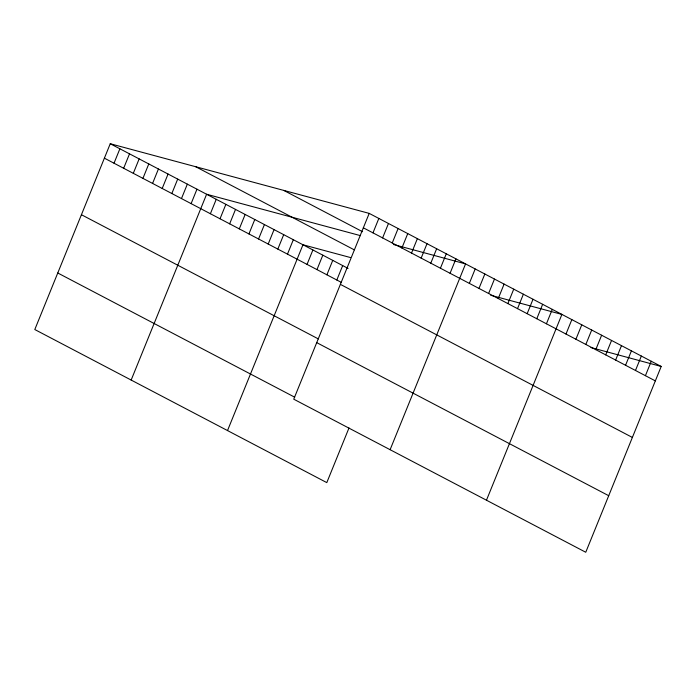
<?xml version="1.0" encoding="UTF-8"?>
<svg xmlns="http://www.w3.org/2000/svg" width="696" height="696" viewBox="0 0 696 696"><rect width="100%" height="100%" fill="white"/><g stroke="black" fill="none" stroke-linecap="round" stroke-linejoin="round"><path stroke-width="1.04" d="M369.202 213.385L293.755 399.191L585.754 552.259L661.2 366.461L369.202 213.385L110.246 143.741L34.8 329.539L326.798 482.615L349 427.944M114.022 163.212L119.886 148.787M123.662 168.267L129.517 153.842M133.301 173.321L139.156 158.888M142.932 178.367L148.787 163.943M152.572 183.422L158.427 168.998M162.203 188.468L168.067 174.044M171.842 193.523L177.697 179.098M181.473 198.577L187.337 184.153M191.113 203.624L196.968 189.199M131.161 380.051L206.608 194.254L360.537 235.657M210.383 213.733L216.247 199.3M220.023 218.779L225.878 204.354M229.654 223.834L235.518 209.409M239.293 228.88L245.149 214.455M248.933 233.934L254.788 219.51M258.564 238.989L264.428 224.564M268.204 244.035L274.059 229.61M277.834 249.09L283.698 234.665M287.474 254.144L293.329 239.711M227.522 430.572L302.969 244.766L350.445 257.537M307.04 264.393L312.895 249.968M316.967 269.604L322.822 255.18M326.894 274.807L332.749 260.382M336.82 280.01L342.684 265.585M372.978 232.864L378.833 218.44M382.609 237.91L388.472 223.486M392.248 242.965L398.103 228.54M401.888 248.02L407.743 233.595M411.519 253.066L417.382 238.641M421.158 258.12L427.013 243.696M430.789 263.175L436.653 248.742M440.429 268.221L446.284 253.796M450.068 273.276L455.923 258.851M390.108 449.703L465.563 263.897L393.397 244.487M469.339 283.376L475.194 268.952M478.97 288.431L484.834 274.007M488.609 293.477L494.465 279.053M498.249 298.532L504.104 284.107M507.88 303.587L513.735 289.153M517.519 308.632L523.375 294.208M527.15 313.687L533.014 299.263M536.79 318.733L542.645 304.309M546.43 323.788L552.285 309.363M486.469 500.215L561.916 314.418L490.706 295.261M565.987 334.045L571.851 319.621M575.914 339.248L581.778 324.823M585.849 344.45L591.704 330.026M595.776 349.662L601.631 335.237M605.703 354.864L611.558 340.44M615.629 360.067L621.485 345.642M625.556 365.269L631.42 350.845M635.483 370.472L641.347 356.048M645.418 375.683L651.273 361.259M590.939 347.565L661.2 366.461M363.338 227.81L655.345 380.886M283.742 190.399L362.581 231.733M195.698 166.718L354.255 249.838M110.246 143.741L348.096 268.421M104.391 158.166L341.336 282.376M340.379 284.368L632.377 437.436M81.423 214.716L318.368 338.926M316.715 342.632L608.722 495.709M57.768 272.989L294.712 397.199"/></g></svg>
